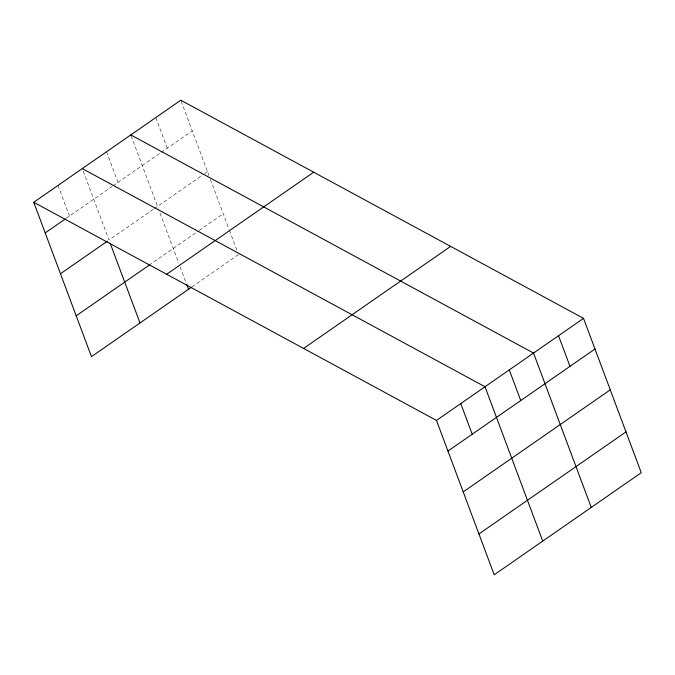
<?xml version="1.0" encoding="UTF-8"?>
<svg xmlns="http://www.w3.org/2000/svg" width="675" height="675" viewBox="0 0 675 675"><rect width="100%" height="100%" fill="white"/><g stroke="black" fill="none" stroke-linecap="round" stroke-linejoin="round"><path stroke-width="0.51" stroke-dasharray="3.38 2.53" d="M66.125 218.396L112.143 186.46M112.978 185.878L160.363 152.989M161.224 152.39L192.257 130.857M153.343 209.284L108.996 240.064L82.274 168.59M154.178 208.71L204.069 174.074M204.93 173.475L207.52 171.686M148.989 265.292L198.248 231.103M199.108 230.504L223.248 213.747M191.962 286.883L238.511 254.576M181.153 101.166L208.946 175.508M210.381 179.331L229.061 229.306M229.424 230.276L237.06 250.687M155.798 117.56L167.257 148.205M131.161 135.869L158.237 208.297M160.026 213.072L178.706 263.031M180.157 266.92L185.971 282.471M106.54 151.748L117.998 182.393M58.016 185.431L69.474 216.076"/><path stroke-width="1.01" d="M33.75 202.272L180.799 100.212L583.538 318.364L641.25 472.728L494.201 574.788L436.489 420.424L33.75 202.272L91.463 356.636L191.101 287.483M45.208 232.917L65.289 218.978M60.472 273.746L107.325 241.228M76.199 315.807L148.989 265.292M166.657 274.261L313.698 172.201M303.581 348.435L450.63 246.375M436.489 420.424L583.538 318.364M447.947 451.069L594.996 349.009M463.21 491.898L610.259 389.838M478.938 533.959L625.987 431.899M130.798 134.907L533.537 353.067L591.258 507.431M82.274 168.59L485.013 386.741L542.725 541.114M558.537 335.711L569.995 366.356M509.279 369.9L520.737 400.545M460.755 403.582L472.213 434.227M186.697 284.42L188.519 289.28M110.067 242.933L139.987 322.954"/></g></svg>
